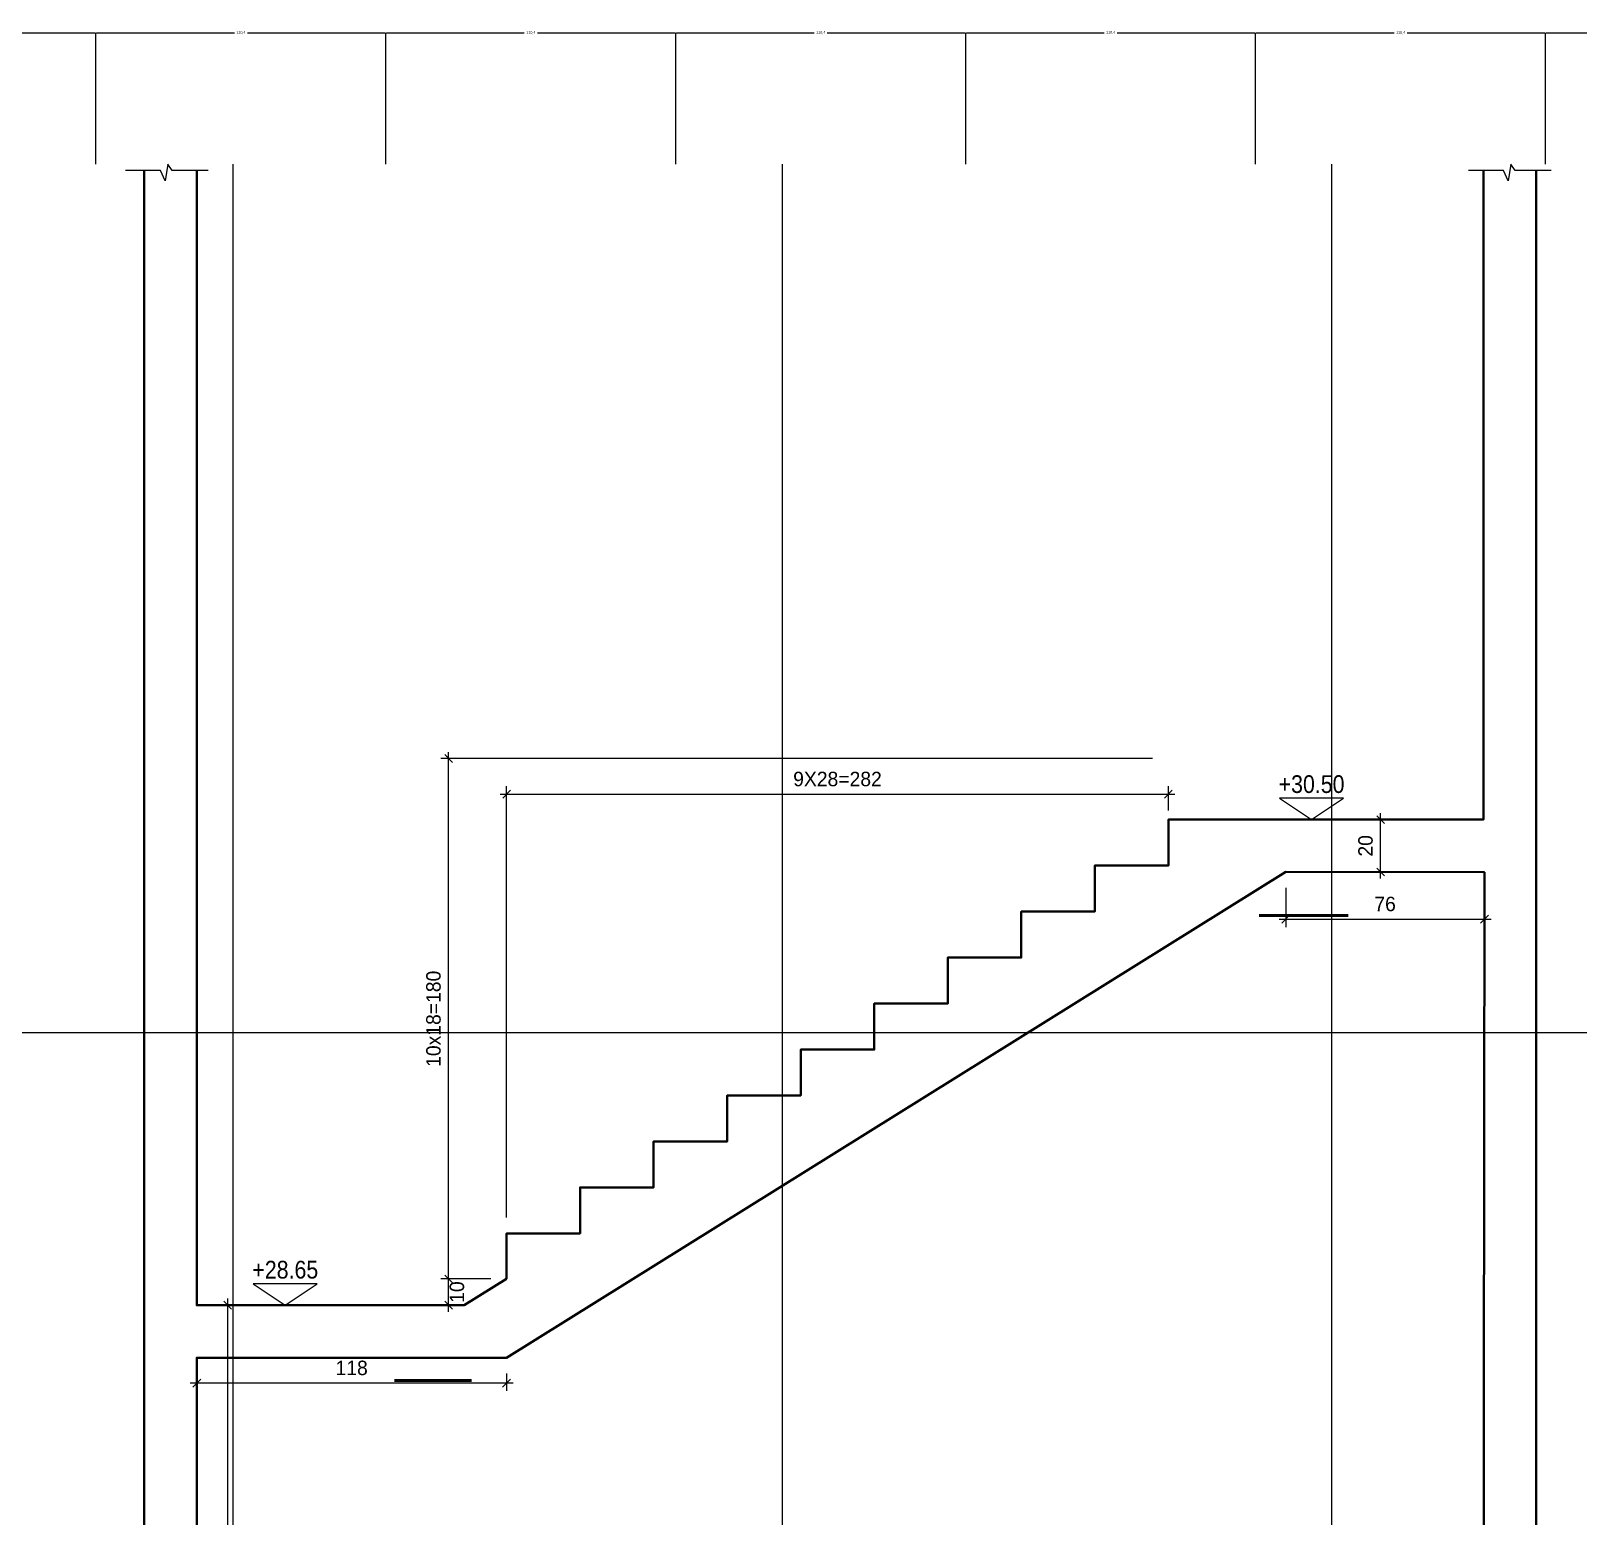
# Model space of a CAD drawing. Header units: inches. Extents: x -5298 to 11252, y 8210 to 22495.
# Drawn here: x 7465 to 8054, y 17270 to 17836 of the extents above; entities that cross this region are included whole.
import ezdxf
from ezdxf.enums import TextEntityAlignment as Align

# ---------------------------------------------------------------- set-up
doc = ezdxf.new("R2010")
doc.units = ezdxf.units.IN
doc.header["$LTSCALE"] = 11
doc.header["$MEASUREMENT"] = 0
doc.layers.get('Defpoints').update_dxf_attribs({"color": 40})
for name, color, linetype in [('BEAM', 3, 'Continuous'), ('break', 1, 'Continuous'), ('dim', 3, 'Continuous'), ('dim-50-v', 2, 'Continuous'), ('otm-text', 1, 'Continuous'), ('P-lines', 3, 'Continuous')]:
    doc.layers.add(name, color=color, linetype=linetype)
doc.layers.add('W', color=1, linetype='Continuous', lineweight=50)
doc.layers.add('W-Conc', color=3, linetype='Continuous', lineweight=40)
doc.styles.add('danmm', font='danmm.shx', dxfattribs={"width": 0.9})
doc.styles.add('HEBTXT', font='hebtxt-weld.shx')
doc.styles.add('ROMANS', font='romans')
doc.styles.get("Standard").update_dxf_attribs({"font": 'arial.ttf'})
doc.dimstyles.new('25', dxfattribs={"dimtxt": 5.5, "dimasz": 3, "dimexe": 3, "dimexo": 6, "dimgap": 3, "dimtad": 1, "dimdec": 0, "dimrnd": 0.5, "dimtxsty": 'HEBTXT', "dimblk1": 'OBLIQUE', "dimblk2": 'OBLIQUE', "dimsah": 1, "dimcen": 1, "dimdle": 2.5, "dimclre": 9, "dimclrt": 3, "dimazin": 3, "dimtfac": 1, "dimtdec": 0, "dimtix": 1, "dimtmove": 2, "dimatfit": 3, "dimldrblk": 'OBLIQUE'})
doc.dimstyles.get("Standard").update_dxf_attribs({"dimtxt": 2.5, "dimasz": 2.5, "dimexe": 1.25, "dimexo": 0.625, "dimtad": 1, "dimtxsty": 'Standard', "dimcen": 2.5, "dimazin": 3, "dimtfac": 1, "dimtmove": 0, "dimatfit": 3})

# ---------------------------------------------------------------- blocks, each defined once
blk = doc.blocks.new('MF1')
blk.add_lwpolyline([(30, 20), (0, 0), (-30, 20)], close=True)
at = {"style": 'ROMANS'}
blk.add_attdef('0', text='', height=6, dxfattribs=at).set_placement((0, 25), align=Align.CENTER)
blk = doc.blocks.new('_OBLIQUE')
at = {"color": 0, "linetype": 'ByBlock'}
blk.add_line((-0.5, -0.5), (0.5, 0.5), dxfattribs=at)
blk = doc.blocks.new('*D1011')
at = {"layer": 'Defpoints', "color": 0, "ltscale": 5, "transparency": 16777216}
for p in [(7540.08, 17350.74), (7543.87, 17350.74, -0.31), (7605.82, 17030.6, -0.31)]:
    blk.add_point(p, dxfattribs=at)
at = {"layer": 'dim-50-v', "color": 9, "lineweight": -2, "ltscale": 5, "transparency": 16777216}
for p, q in [((7537.87, 17350.74), (7537.08, 17350.74)), ((7599.82, 17030.6), (7537.08, 17030.6))]:
    blk.add_line(p, q, dxfattribs=at)
at = {"layer": 'dim-50-v', "color": 0, "lineweight": -2, "ltscale": 5, "transparency": 16777216}
blk.add_line((7540.08, 17028.1), (7540.08, 17353.24), dxfattribs=at)
at = {"layer": 'dim-50-v', "color": 0, "lineweight": -2, "ltscale": 5, "transparency": 16777216, "xscale": 3, "yscale": 3, "zscale": 3}
for p, rotation in [((7540.08, 17350.74), 90), ((7540.08, 17030.6), 270)]:
    blk.add_blockref('_OBLIQUE', p, dxfattribs=dict(at, rotation=rotation))
at = {"layer": 'dim-50-v', "color": 3, "ltscale": 5, "transparency": 16777216, "insert": (7534.33, 17190.67), "char_height": 5.5, "attachment_point": 5, "rotation": 90, "style": 'HEBTXT'}
blk.add_mtext('\\A1;320', dxfattribs=at)
blk = doc.blocks.new('*D1021')
at = {"layer": 'Defpoints', "color": 0, "ltscale": 5, "transparency": 16777216}
for p in [(7624.22, 17360.74), (7646.3, 17360.74, -0.31), (7630.16, 17350.74, -0.31)]:
    blk.add_point(p, dxfattribs=at)
at = {"layer": 'dim-50-v', "color": 0, "lineweight": -2, "ltscale": 5, "transparency": 16777216}
blk.add_line((7624.22, 17348.24), (7624.22, 17363.24), dxfattribs=at)
at = {"layer": 'dim-50-v', "color": 9, "lineweight": -2, "ltscale": 5, "transparency": 16777216}
for p, q in [((7640.3, 17360.74), (7621.22, 17360.74)), ((7624.16, 17350.74), (7621.22, 17350.74))]:
    blk.add_line(p, q, dxfattribs=at)
at = {"layer": 'dim-50-v', "color": 0, "lineweight": -2, "ltscale": 5, "transparency": 16777216, "xscale": 3, "yscale": 3, "zscale": 3}
for p, rotation in [((7624.22, 17360.74), 90), ((7624.22, 17350.74), 270)]:
    blk.add_blockref('_OBLIQUE', p, dxfattribs=dict(at, rotation=rotation))
at = {"layer": 'dim-50-v', "color": 3, "ltscale": 5, "transparency": 16777216, "insert": (7627.4, 17355.74), "char_height": 5.5, "attachment_point": 5, "rotation": 90, "style": 'HEBTXT'}
blk.add_mtext('\\A1;10', dxfattribs=at)
blk = doc.blocks.new('*D1022')
at = {"layer": 'Defpoints', "color": 0, "ltscale": 5, "transparency": 16777216}
for p in [(7624.22, 17558.84), (7898.3, 17558.84), (7646.3, 17360.74, -0.31)]:
    blk.add_point(p, dxfattribs=at)
at = {"layer": 'dim-50-v', "color": 9, "lineweight": -2, "ltscale": 5, "transparency": 16777216}
for p, q in [((7892.3, 17558.84), (7621.22, 17558.84)), ((7640.3, 17360.74), (7621.22, 17360.74))]:
    blk.add_line(p, q, dxfattribs=at)
at = {"layer": 'dim-50-v', "color": 0, "lineweight": -2, "ltscale": 5, "transparency": 16777216}
blk.add_line((7624.22, 17358.24), (7624.22, 17561.34), dxfattribs=at)
at = {"layer": 'dim-50-v', "color": 0, "lineweight": -2, "ltscale": 5, "transparency": 16777216, "xscale": 3, "yscale": 3, "zscale": 3}
for p, rotation in [((7624.22, 17558.84), 90), ((7624.22, 17360.74), 270)]:
    blk.add_blockref('_OBLIQUE', p, dxfattribs=dict(at, rotation=rotation))
at = {"layer": 'dim-50-v', "color": 3, "ltscale": 5, "transparency": 16777216, "insert": (7618.47, 17459.79), "char_height": 5.5, "attachment_point": 5, "rotation": 90, "style": 'HEBTXT'}
blk.add_mtext('\\A1;10x18=180', dxfattribs=at)
blk = doc.blocks.new('*D1023')
at = {"layer": 'Defpoints', "color": 0, "ltscale": 5, "transparency": 16777216}
for p in [(7979.14, 17535.59), (7979.14, 17535.59), (7960.65, 17515.65, -0.31)]:
    blk.add_point(p, dxfattribs=at)
at = {"layer": 'dim-50-v', "color": 9, "lineweight": -2, "ltscale": 5, "transparency": 16777216}
for p, q in [((7973.14, 17535.59), (7976.14, 17535.59)), ((7966.65, 17515.65), (7982.14, 17515.65))]:
    blk.add_line(p, q, dxfattribs=at)
at = {"layer": 'dim-50-v', "color": 0, "lineweight": -2, "ltscale": 5, "transparency": 16777216}
blk.add_line((7979.14, 17513.15), (7979.14, 17538.09), dxfattribs=at)
at = {"layer": 'dim-50-v', "color": 0, "lineweight": -2, "ltscale": 5, "transparency": 16777216, "xscale": 3, "yscale": 3, "zscale": 3}
for p, rotation in [((7979.14, 17535.59), 90), ((7979.14, 17515.65), 270)]:
    blk.add_blockref('_OBLIQUE', p, dxfattribs=dict(at, rotation=rotation))
at = {"layer": 'dim-50-v', "color": 3, "ltscale": 5, "transparency": 16777216, "insert": (7973.39, 17525.62), "char_height": 5.5, "attachment_point": 5, "rotation": 90, "style": 'HEBTXT'}
blk.add_mtext('\\A1;20', dxfattribs=at)
blk = doc.blocks.new('*D975')
at = {"layer": 'Defpoints', "color": 0, "ltscale": 5, "transparency": 16777216}
for p in [(7942.98, 17515.67, 0.01), (8018.66, 17515.58, 0.01), (8018.66, 17497.71)]:
    blk.add_point(p, dxfattribs=at)
at = {"layer": 'dim-50-v', "color": 9, "lineweight": -2, "ltscale": 5, "transparency": 16777216}
for p, q in [((7942.98, 17509.67), (7942.98, 17494.71)), ((8018.66, 17509.58), (8018.66, 17494.71))]:
    blk.add_line(p, q, dxfattribs=at)
at = {"layer": 'dim-50-v', "color": 0, "lineweight": -2, "ltscale": 5, "transparency": 16777216}
blk.add_line((7940.48, 17497.71), (8021.16, 17497.71), dxfattribs=at)
at = {"layer": 'dim-50-v', "color": 0, "lineweight": -2, "ltscale": 5, "transparency": 16777216, "xscale": 3, "yscale": 3, "zscale": 3, "rotation": 180}
blk.add_blockref('_OBLIQUE', (7942.98, 17497.71), dxfattribs=at)
at = {"layer": 'dim-50-v', "color": 0, "lineweight": -2, "ltscale": 5, "transparency": 16777216, "xscale": 3, "yscale": 3, "zscale": 3}
blk.add_blockref('_OBLIQUE', (8018.66, 17497.71), dxfattribs=at)
at = {"layer": 'dim-50-v', "color": 3, "ltscale": 5, "transparency": 16777216, "insert": (7980.82, 17503.46), "char_height": 5.5, "attachment_point": 5, "style": 'HEBTXT'}
blk.add_mtext('\\A1;76', dxfattribs=at)
blk = doc.blocks.new('*D976')
at = {"layer": 'Defpoints', "color": 0, "ltscale": 5, "transparency": 16777216}
for p in [(7528.3, 17330.74, 0.01), (7646.29, 17330.74, 0.01), (7528.3, 17321.09)]:
    blk.add_point(p, dxfattribs=at)
at = {"layer": 'dim-50-v', "color": 0, "lineweight": -2, "ltscale": 5, "transparency": 16777216}
blk.add_line((7648.79, 17321.09), (7525.8, 17321.09), dxfattribs=at)
at = {"layer": 'dim-50-v', "color": 9, "lineweight": -2, "ltscale": 5, "transparency": 16777216}
for p, q in [((7528.3, 17324.74), (7528.3, 17318.09)), ((7646.29, 17324.74), (7646.29, 17318.09))]:
    blk.add_line(p, q, dxfattribs=at)
at = {"layer": 'dim-50-v', "color": 0, "lineweight": -2, "ltscale": 5, "transparency": 16777216, "xscale": 3, "yscale": 3, "zscale": 3, "rotation": 180}
blk.add_blockref('_OBLIQUE', (7528.3, 17321.09), dxfattribs=at)
at = {"layer": 'dim-50-v', "color": 0, "lineweight": -2, "ltscale": 5, "transparency": 16777216, "xscale": 3, "yscale": 3, "zscale": 3}
blk.add_blockref('_OBLIQUE', (7646.29, 17321.09), dxfattribs=at)
at = {"layer": 'dim-50-v', "color": 3, "ltscale": 5, "transparency": 16777216, "insert": (7587.3, 17326.84), "char_height": 5.5, "attachment_point": 5, "style": 'HEBTXT'}
blk.add_mtext('\\A1;118', dxfattribs=at)
blk = doc.blocks.new('*D960')
at = {"layer": 'Defpoints', "color": 0, "ltscale": 5, "transparency": 16777216}
for p in [(7898.3, 17545.29), (7898.3, 17533.1, -0.12), (7646.3, 17378.09, -0.3)]:
    blk.add_point(p, dxfattribs=at)
at = {"layer": 'dim-50-v', "color": 0, "lineweight": -2, "ltscale": 5, "transparency": 16777216}
blk.add_line((7643.8, 17545.29), (7900.8, 17545.29), dxfattribs=at)
at = {"layer": 'dim-50-v', "color": 9, "lineweight": -2, "ltscale": 5, "transparency": 16777216}
for p, q in [((7646.3, 17384.09), (7646.3, 17548.29)), ((7898.3, 17539.1), (7898.3, 17548.29))]:
    blk.add_line(p, q, dxfattribs=at)
at = {"layer": 'dim-50-v', "color": 0, "lineweight": -2, "ltscale": 5, "transparency": 16777216, "xscale": 3, "yscale": 3, "zscale": 3, "rotation": 180}
blk.add_blockref('_OBLIQUE', (7646.3, 17545.29), dxfattribs=at)
at = {"layer": 'dim-50-v', "color": 0, "lineweight": -2, "ltscale": 5, "transparency": 16777216, "xscale": 3, "yscale": 3, "zscale": 3}
blk.add_blockref('_OBLIQUE', (7898.3, 17545.29), dxfattribs=at)
at = {"layer": 'dim-50-v', "color": 3, "ltscale": 5, "transparency": 16777216, "insert": (7772.3, 17551.04), "char_height": 5.5, "attachment_point": 5, "style": 'HEBTXT'}
blk.add_mtext('\\A1;9X28=282', dxfattribs=at)
blk = doc.blocks.new('_CLOSEDFILLED')
at = {"color": 0, "linetype": 'BYBLOCK'}
blk.add_solid([(-1, 0.2), (0, 0), (-1, -0.2)], dxfattribs=at)
blk = doc.blocks.new('*D45')
at = {"color": 2}
for p, q in [((7379.52, 17785.2), (7379.52, 17835.2)), ((7379.77, 17835.2), (7432.22, 17835.2)), ((7437.22, 17835.2), (7489.67, 17835.2)), ((7489.92, 17785.2), (7489.92, 17835.2))]:
    blk.add_line(p, q, dxfattribs=at)
at = {"layer": 'Defpoints'}
for p in [(7379.52, 17835.2), (7379.52, 17785.2), (7489.92, 17785.2)]:
    blk.add_point(p, dxfattribs=at)
at = {"layer": 'dim', "color": 2, "xscale": 0.25, "yscale": 0.25, "rotation": 180}
blk.add_blockref('_CLOSEDFILLED', (7379.52, 17835.2), dxfattribs=at)
at = {"layer": 'dim', "color": 2, "xscale": 0.25, "yscale": 0.25}
blk.add_blockref('_CLOSEDFILLED', (7489.92, 17835.2), dxfattribs=at)
at = {"layer": 'dim', "color": 0, "insert": (7434.72, 17835.2), "char_height": 1, "attachment_point": 5}
blk.add_mtext('110,4', dxfattribs=at)
blk = doc.blocks.new('*D46')
at = {"color": 2}
for p, q in [((7489.92, 17785.2), (7489.92, 17835.2)), ((7490.17, 17835.2), (7542.62, 17835.2)), ((7547.62, 17835.2), (7600.07, 17835.2)), ((7600.32, 17785.2), (7600.32, 17835.2))]:
    blk.add_line(p, q, dxfattribs=at)
at = {"layer": 'Defpoints'}
for p in [(7489.92, 17835.2), (7489.92, 17785.2), (7600.32, 17785.2)]:
    blk.add_point(p, dxfattribs=at)
at = {"layer": 'dim', "color": 2, "xscale": 0.25, "yscale": 0.25, "rotation": 180}
blk.add_blockref('_CLOSEDFILLED', (7489.92, 17835.2), dxfattribs=at)
at = {"layer": 'dim', "color": 2, "xscale": 0.25, "yscale": 0.25}
blk.add_blockref('_CLOSEDFILLED', (7600.32, 17835.2), dxfattribs=at)
at = {"layer": 'dim', "color": 0, "insert": (7545.12, 17835.2), "char_height": 1, "attachment_point": 5}
blk.add_mtext('110,4', dxfattribs=at)
blk = doc.blocks.new('*D47')
at = {"color": 2}
for p, q in [((7600.32, 17785.2), (7600.32, 17835.2)), ((7600.57, 17835.2), (7653.02, 17835.2)), ((7658.02, 17835.2), (7710.47, 17835.2)), ((7710.72, 17785.2), (7710.72, 17835.2))]:
    blk.add_line(p, q, dxfattribs=at)
at = {"layer": 'Defpoints'}
for p in [(7600.32, 17835.2), (7600.32, 17785.2), (7710.72, 17785.2)]:
    blk.add_point(p, dxfattribs=at)
at = {"layer": 'dim', "color": 2, "xscale": 0.25, "yscale": 0.25, "rotation": 180}
blk.add_blockref('_CLOSEDFILLED', (7600.32, 17835.2), dxfattribs=at)
at = {"layer": 'dim', "color": 2, "xscale": 0.25, "yscale": 0.25}
blk.add_blockref('_CLOSEDFILLED', (7710.72, 17835.2), dxfattribs=at)
at = {"layer": 'dim', "color": 0, "insert": (7655.52, 17835.2), "char_height": 1, "attachment_point": 5}
blk.add_mtext('110,4', dxfattribs=at)
blk = doc.blocks.new('*D48')
at = {"color": 2}
for p, q in [((7710.72, 17785.2), (7710.72, 17835.2)), ((7710.97, 17835.2), (7763.42, 17835.2)), ((7768.42, 17835.2), (7820.87, 17835.2)), ((7821.12, 17785.2), (7821.12, 17835.2))]:
    blk.add_line(p, q, dxfattribs=at)
at = {"layer": 'Defpoints'}
for p in [(7710.72, 17835.2), (7710.72, 17785.2), (7821.12, 17785.2)]:
    blk.add_point(p, dxfattribs=at)
at = {"layer": 'dim', "color": 2, "xscale": 0.25, "yscale": 0.25, "rotation": 180}
blk.add_blockref('_CLOSEDFILLED', (7710.72, 17835.2), dxfattribs=at)
at = {"layer": 'dim', "color": 2, "xscale": 0.25, "yscale": 0.25}
blk.add_blockref('_CLOSEDFILLED', (7821.12, 17835.2), dxfattribs=at)
at = {"layer": 'dim', "color": 0, "insert": (7765.92, 17835.2), "char_height": 1, "attachment_point": 5}
blk.add_mtext('110,4', dxfattribs=at)
blk = doc.blocks.new('*D49')
at = {"color": 2}
for p, q in [((7821.12, 17785.2), (7821.12, 17835.2)), ((7821.37, 17835.2), (7873.82, 17835.2)), ((7878.82, 17835.2), (7931.27, 17835.2)), ((7931.52, 17785.2), (7931.52, 17835.2))]:
    blk.add_line(p, q, dxfattribs=at)
at = {"layer": 'Defpoints'}
for p in [(7821.12, 17835.2), (7821.12, 17785.2), (7931.52, 17785.2)]:
    blk.add_point(p, dxfattribs=at)
at = {"layer": 'dim', "color": 2, "xscale": 0.25, "yscale": 0.25, "rotation": 180}
blk.add_blockref('_CLOSEDFILLED', (7821.12, 17835.2), dxfattribs=at)
at = {"layer": 'dim', "color": 2, "xscale": 0.25, "yscale": 0.25}
blk.add_blockref('_CLOSEDFILLED', (7931.52, 17835.2), dxfattribs=at)
at = {"layer": 'dim', "color": 0, "insert": (7876.32, 17835.2), "char_height": 1, "attachment_point": 5}
blk.add_mtext('110,4', dxfattribs=at)
blk = doc.blocks.new('*D50')
at = {"color": 2}
for p, q in [((7931.52, 17785.2), (7931.52, 17835.2)), ((7931.77, 17835.2), (7984.22, 17835.2)), ((7989.22, 17835.2), (8041.67, 17835.2)), ((8041.92, 17785.2), (8041.92, 17835.2))]:
    blk.add_line(p, q, dxfattribs=at)
at = {"layer": 'Defpoints'}
for p in [(7931.52, 17835.2), (7931.52, 17785.2), (8041.92, 17785.2)]:
    blk.add_point(p, dxfattribs=at)
at = {"layer": 'dim', "color": 2, "xscale": 0.25, "yscale": 0.25, "rotation": 180}
blk.add_blockref('_CLOSEDFILLED', (7931.52, 17835.2), dxfattribs=at)
at = {"layer": 'dim', "color": 2, "xscale": 0.25, "yscale": 0.25}
blk.add_blockref('_CLOSEDFILLED', (8041.92, 17835.2), dxfattribs=at)
at = {"layer": 'dim', "color": 0, "insert": (7986.72, 17835.2), "char_height": 1, "attachment_point": 5}
blk.add_mtext('110,4', dxfattribs=at)
blk = doc.blocks.new('*D51')
at = {"color": 2}
for p, q in [((8041.92, 17785.2), (8041.92, 17835.2)), ((8042.17, 17835.2), (8094.62, 17835.2)), ((8099.62, 17835.2), (8152.07, 17835.2)), ((8152.32, 17785.2), (8152.32, 17835.2))]:
    blk.add_line(p, q, dxfattribs=at)
at = {"layer": 'Defpoints'}
for p in [(8041.92, 17835.2), (8041.92, 17785.2), (8152.32, 17785.2)]:
    blk.add_point(p, dxfattribs=at)
at = {"layer": 'dim', "color": 2, "xscale": 0.25, "yscale": 0.25, "rotation": 180}
blk.add_blockref('_CLOSEDFILLED', (8041.92, 17835.2), dxfattribs=at)
at = {"layer": 'dim', "color": 2, "xscale": 0.25, "yscale": 0.25}
blk.add_blockref('_CLOSEDFILLED', (8152.32, 17835.2), dxfattribs=at)
at = {"layer": 'dim', "color": 0, "insert": (8097.12, 17835.2), "char_height": 1, "attachment_point": 5}
blk.add_mtext('110,4', dxfattribs=at)

msp = doc.modelspace()

# ---------------------------------------------------------------- linework, layer by layer
at = {"layer": 'BEAM', "color": 5}
for p, q in [((7542.211, 11503.269), (7542.211, 17785.198)), ((7751.391, 11503.269), (7751.391, 17785.198)), ((7960.571, 11503.269), (7960.571, 17785.198)), ((6496.312, 17454.571), (10470.731, 17454.571))]:
    msp.add_line(p, q, dxfattribs=at)
at = {"layer": 'break', "elevation": -0.244}
for points in [[(7532.694, 17782.746), (7518.922, 17782.746), (7517.324, 17785.198), (7516.254, 17778.852), (7514.537, 17782.746), (7501.131, 17782.746)], [(8044.114, 17782.746), (8030.342, 17782.746), (8028.744, 17785.198), (8027.674, 17778.852), (8025.957, 17782.746), (8012.551, 17782.746)]]:
    msp.add_lwpolyline(points, dxfattribs=at)
at = {"layer": 'dim', "ltscale": 5, "elevation": -0.118}
msp.add_lwpolyline([(7898.295, 17533.097), (7898.205, 17533.097)], dxfattribs=at)
at = {"layer": 'W', "ltscale": 5}
for points, elevation in [([(7966.751, 17499.1), (7932.852, 17499.1)], -0.119), ([(7603.568, 17322.058), (7632.906, 17322.058)], -0.248)]:
    msp.add_lwpolyline(points, dxfattribs=dict(at, elevation=elevation))
at = {"layer": 'W-Conc', "ltscale": 5, "elevation": -0.3}
for points in [[(7508.293, 16609.71), (7508.291, 17782.746)], [(7528.296, 17782.746), (7528.295, 17350.735), (7630.159, 17350.735)], [(7646.295, 17360.735), (7646.295, 17378.089), (7674.295, 17378.089), (7674.295, 17395.589), (7702.295, 17395.589), (7702.295, 17413.089), (7730.295, 17413.089), (7730.295, 17430.589), (7758.295, 17430.589), (7758.295, 17448.089), (7786.295, 17448.089), (7786.295, 17465.589), (7814.295, 17465.589), (7814.295, 17483.089), (7842.295, 17483.089), (7842.295, 17500.589), (7870.295, 17500.589), (7870.295, 17518.089), (7898.295, 17518.089), (7898.295, 17535.589), (8018.297, 17535.589), (8018.297, 17782.746)], [(8038.297, 17782.746), (8038.303, 16609.71)], [(8018.295, 17209.029), (8018.66, 17515.588), (7942.976, 17515.673), (7646.295, 17330.735), (7528.295, 17330.735), (7528.295, 17030.658)], [(7646.295, 17360.735), (7630.159, 17350.735)]]:
    msp.add_lwpolyline(points, dxfattribs=at)

# ---------------------------------------------------------------- block references
at = {"layer": 'P-lines', "color": 3}
ref = msp.add_blockref('MF1', (7952.836, 17535.589, -0.3), dxfattribs=dict(at, xscale=-0.4065600000089035, yscale=0.4065600000089035, zscale=0.4065600000089035))
ref.add_attrib('-3.25', '+30.50', dxfattribs={"layer": 'otm-text', "height": 6.75, "style": 'danmm', "width": 0.9}).set_placement((7952.836, 17545.753, -0.3), align=Align.CENTER)
ref = msp.add_blockref('MF1', (7562.02, 17350.735, -0.3), dxfattribs=dict(at, xscale=-0.4065600000089035, yscale=0.4065600000089035, zscale=0.4065600000089035))
ref.add_attrib('-3.25', '+28.65', dxfattribs={"layer": 'otm-text', "height": 6.75, "style": 'danmm', "width": 0.9}).set_placement((7562.02, 17360.899, -0.3), align=Align.CENTER)

# ---------------------------------------------------------------- dimensions: what is measured, and where the dimension line sits
at = {"layer": 'dim', "color": 2}
for base, p1, p2, picture, middle in [((7379.516, 17835.198), (7379.516, 17785.198), (7489.916, 17785.198), '*D45', (7434.716, 17835.198)), ((7489.916, 17835.198), (7489.916, 17785.198), (7600.317, 17785.198), '*D46', (7545.117, 17835.198)), ((7600.317, 17835.198), (7600.317, 17785.198), (7710.717, 17785.198), '*D47', (7655.517, 17835.198)), ((7710.717, 17835.198), (7710.717, 17785.198), (7821.118, 17785.198), '*D48', (7765.918, 17835.198)), ((7821.118, 17835.198), (7821.118, 17785.198), (7931.519, 17785.198), '*D49', (7876.318, 17835.198)), ((7931.519, 17835.198), (7931.519, 17785.198), (8041.919, 17785.198), '*D50', (7986.719, 17835.198)), ((8041.919, 17835.198), (8041.919, 17785.198), (8152.32, 17785.198), '*D51', (8097.119, 17835.198))]:
    dim = msp.add_linear_dim(base=base, p1=p1, p2=p2, dimstyle='Standard', dxfattribs=at)
    dim.commit()
    dim.dimension.update_dxf_attribs({"geometry": picture, "text_midpoint": middle})
at = {"layer": 'dim-50-v', "ltscale": 5}
dim = msp.add_linear_dim(base=(7624.221, 17558.837, 0.007), p1=(7646.295, 17360.735, -0.3), p2=(7898.295, 17558.837, 0.007), angle=90, text='10x18=180', dimstyle='25', dxfattribs=at)
dim.commit()
dim.dimension.update_dxf_attribs({"geometry": '*D1022', "text_midpoint": (7618.471, 17459.786, 0.007)})
dim = msp.add_linear_dim(base=(7898.295, 17545.291), p1=(7646.295, 17378.089, -0.3), p2=(7898.295, 17533.097, -0.118), text='9X28=282', dimstyle='25', dxfattribs=at)
dim.commit()
dim.dimension.update_dxf_attribs({"geometry": '*D960', "text_midpoint": (7772.295, 17551.041)})
for base, p1, p2, picture, middle in [((7979.142, 17535.589, 0.007), (7960.652, 17515.653, -0.3), (7979.142, 17535.589, 0.007), '*D1023', (7973.392, 17525.621, 0.007)), ((7540.081, 17350.735, 0.007), (7605.822, 17030.599, -0.3), (7543.875, 17350.735, -0.3), '*D1011', (7534.331, 17190.667, 0.007))]:
    dim = msp.add_linear_dim(base=base, p1=p1, p2=p2, angle=90, dimstyle='25', dxfattribs=at)
    dim.commit()
    dim.dimension.update_dxf_attribs({"geometry": picture, "text_midpoint": middle})
for base, p1, p2, picture, middle in [((8018.66, 17497.706, -0.307), (7942.976, 17515.673, -0.3), (8018.66, 17515.583, -0.3), '*D975', (7980.818, 17503.456, -0.307)), ((7528.295, 17321.086, -0.307), (7646.295, 17330.735, -0.3), (7528.295, 17330.735, -0.3), '*D976', (7587.295, 17326.836, -0.307))]:
    dim = msp.add_linear_dim(base=base, p1=p1, p2=p2, dimstyle='25', dxfattribs=at)
    dim.commit()
    dim.dimension.update_dxf_attribs({"geometry": picture, "text_midpoint": middle})
dim = msp.add_linear_dim(base=(7624.221, 17360.735, 0.007), p1=(7630.159, 17350.735, -0.3), p2=(7646.295, 17360.735, -0.3), angle=90, dimstyle='25', dxfattribs=at)
dim.commit()
dim.dimension.update_dxf_attribs({"geometry": '*D1021', "text_midpoint": (7627.401, 17355.735, 0.007), "dimtype": 160})

doc.saveas('drawing.dxf')
